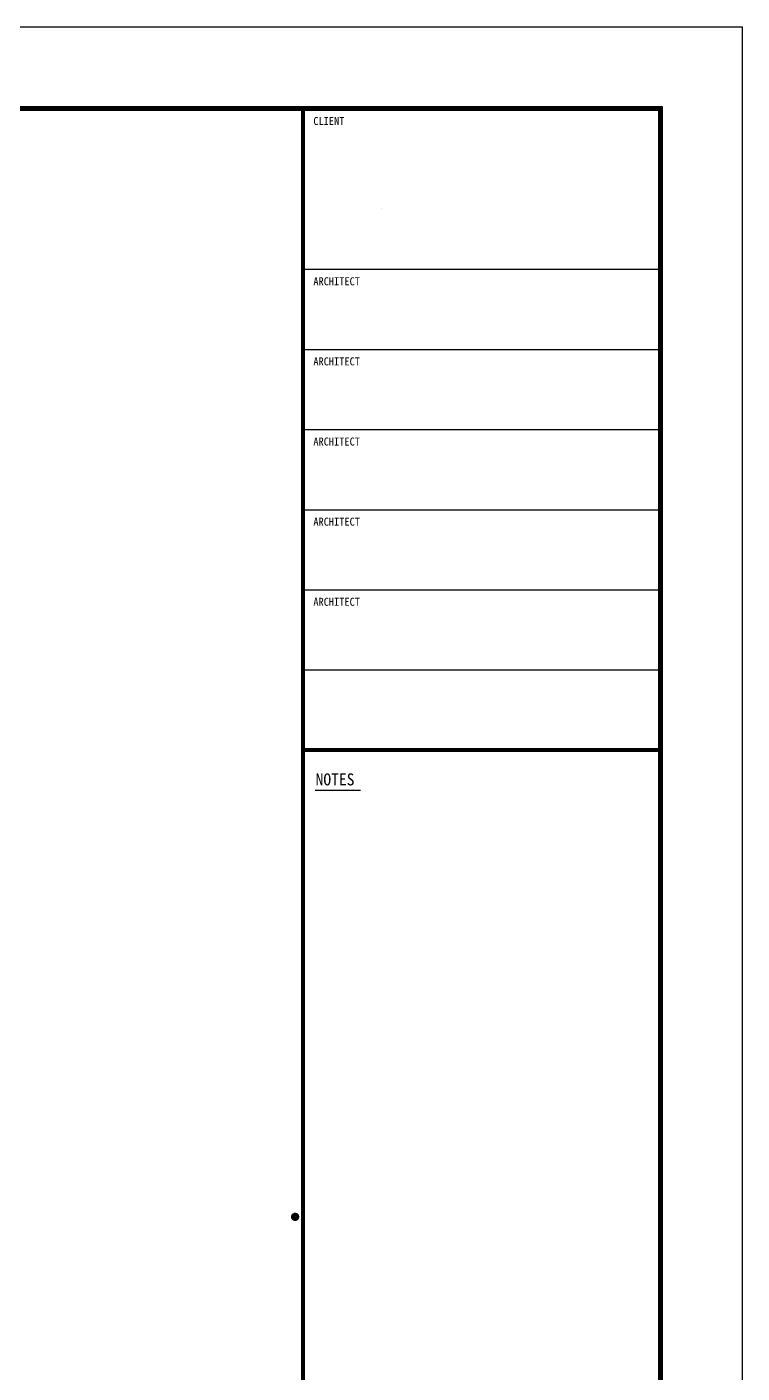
# Model space of a CAD drawing. Header units: millimetres. Extents: x 16332047 to 33387680, y -14835522 to -7015081.
# Drawn here: x 17085614 to 17174814, y -7183076 to -7015081 of the extents above; entities that cross this region are included whole.
import ezdxf

# ---------------------------------------------------------------- set-up
doc = ezdxf.new("R2010")
doc.units = ezdxf.units.MM
doc.header["$LTSCALE"] = 300
doc.header["$MEASUREMENT"] = 0
doc.layers.get('0').update_dxf_attribs({"linetype": 'CONTINUOUS'})
doc.layers.get('Defpoints').update_dxf_attribs({"color": 155, "linetype": 'CONTINUOUS'})
doc.layers.add('AA-BORD-FORM', color=7, linetype='CONTINUOUS')
doc.layers.add('AA-XXXX-DEFP', color=144, linetype='CONTINUOUS', plot=False)
doc.styles.add('돋움체', font='')
doc.styles.get('돋움체').set_extended_font_data('DotumChe')

msp = doc.modelspace()

# ---------------------------------------------------------------- linework, layer by layer
at = {"color": 253}
msp.add_open_spline([(17129851, -7037683, 0), (17129850, -7037683, 0), (17129849, -7037683, 0), (17129848, -7037683, 0)], degree=3, dxfattribs=at)
at = {"layer": 'AA-BORD-FORM'}
for p, q in [((17120064, -7045331, 0), (17164564, -7045331, 0)), ((17120064, -7055331, 0), (17164564, -7055331, 0)), ((17120064, -7065331, 0), (17164564, -7065331, 0)), ((17120064, -7075331, 0), (17164564, -7075331, 0)), ((17120064, -7085331, 0), (17164564, -7085331, 0)), ((17120064, -7095331, 0), (17164564, -7095331, 0)), ((17121552, -7110325, 0), (17127226, -7110325, 0))]:
    msp.add_line(p, q, dxfattribs=at)
at = {"layer": 'AA-BORD-FORM', "const_width": 500, "elevation": 0}
msp.add_lwpolyline([(16765064, -7025331), (17164564, -7025331), (17164564, -7301831), (16765064, -7301831)], close=True, dxfattribs=at)
for points in [[(17120064, -7301831), (17120064, -7025331)], [(17120064, -7105331), (17164564, -7105331)]]:
    msp.add_lwpolyline(points, dxfattribs=at)
msp.add_lwpolyline([(17118794, -7163581, 1), (17119334, -7163581, 1)], format="xyb", close=True, dxfattribs=at)
at = {"layer": 'AA-XXXX-DEFP'}
for p, q in [((16754814, -7015081, 0), (17174814, -7015081, 0)), ((17174814, -7015081, 0), (17174814, -7312081, 0)), ((17120064, -7025331, 0), (17120064, -7301831, 0))]:
    msp.add_line(p, q, dxfattribs=at)
at = {"layer": 'AA-XXXX-DEFP', "elevation": 0}
for points in [[(16764764, -7025031), (17164864, -7025031), (17164864, -7302131), (16764764, -7302131)], [(16765064, -7025331), (17164564, -7025331), (17164564, -7301831), (16765064, -7301831)]]:
    msp.add_lwpolyline(points, close=True, dxfattribs=at)
at = {"layer": 'Defpoints', "elevation": 0}
msp.add_lwpolyline([(17164826, -7015081), (17174814, -7015081), (17174814, -7025069)], dxfattribs=at)

# ---------------------------------------------------------------- texts
at = {"layer": 'AA-BORD-FORM', "style": '돋움체'}
for s, height, p in [('CLIENT', 998.8, (17121340, -7027320, 0)), ('ARCHITECT', 998.8, (17121340, -7047322, 0)), ('ARCHITECT', 998.8, (17121340, -7057322, 0)), ('ARCHITECT', 998.8, (17121340, -7067322, 0)), ('ARCHITECT', 998.8, (17121340, -7077322, 0)), ('ARCHITECT', 998.8, (17121340, -7087322, 0)), ('NOTES', 1498.2, (17121624, -7109736, 0))]:
    msp.add_text(s, height=height, dxfattribs=at).set_placement(p)

doc.saveas('drawing.dxf')
